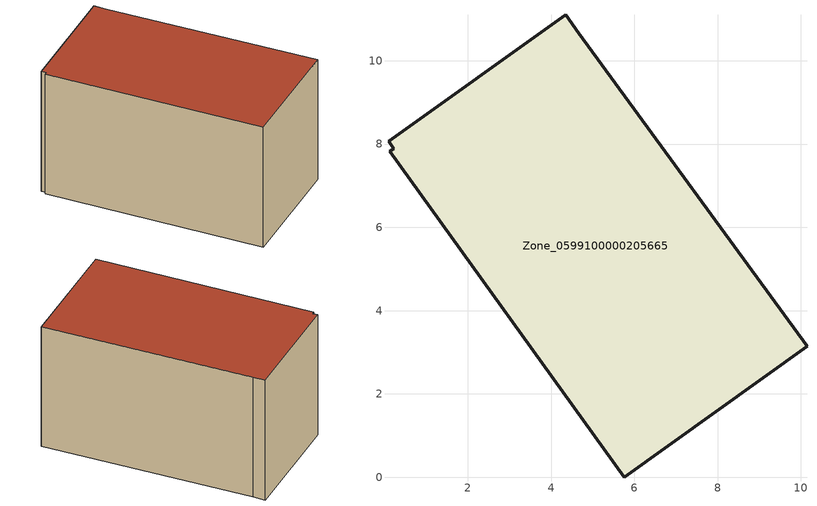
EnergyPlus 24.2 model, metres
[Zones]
Zone_0599100000205665
 floor ground (C_G): 0.1,8.06 4.35,11.1 4.66,10.65 10.14,3.14 5.75,0 0.12,7.82 0.22,7.88 z0
 wall outside (C_F): 0.12,7.82 5.75,0 10.14,3.14 4.66,10.65 4.35,11.1 0.1,8.06 0.22,7.88 0.12,7.82 z0:5.81
 roof outside (C_R): 0.22,7.88 0.12,7.82 5.75,0 10.14,3.14 4.66,10.65 4.35,11.1 0.1,8.06 z5.81
[BUILDING]
Pand.0599100000205665: North Axis=0; Terrain=City; Loads Convergence Tolerance Value=0.04; Temperature Convergence Tolerance Value=0.4; Solar Distribution=FullExterior; Maximum Number of Warmup Days=25; Minimum Number of Warmup Days=1
[Site:Location]
Rotterdam.The.Hague.AP_ZH_NLD Design_Conditions: Latitude=51.96; Longitude=4.45; Time Zone=1; Elevation=-4.5
[SITE:GROUNDTEMPERATURE:BUILDINGSURFACE]
18, 18, 18, 18, 18, 18, 18, 18, 18, 18, 18, 18
[MATERIAL] Thermal Absorptance=0.9; Solar Absorptance=0.7; Visible Absorptance=0.7
Name | Roughness | Thickness | Conductivity | Density | Specific Heat
G.TI.1975-1991 | MediumSmooth | 0.15 | 0.288461 | 540 | 1210
F.TI.1975-1991 | Rough | 0.3 | 0.230769 | 1920 | 840
R.TI.1975-1991 | MediumRough | 0.2 | 0.153846 | 1500 | 1000
[CONSTRUCTION]
C_G: G.TI.1975-1991
C_F: F.TI.1975-1991
C_R: R.TI.1975-1991
[ZONE]
Zone_0599100000205665: Type=1; Multiplier=1; Ceiling Height=Autocalculate; Volume=Autocalculate; Floor Area=autocalculate; Part of Total Floor Area=Yes
[ZONEINFILTRATION:DESIGNFLOWRATE]
Infil_Zone_0599100000205665: Zone or ZoneList or Space or SpaceList=Zone_0599100000205665; Schedule=AlwaysOn; Design Flow Rate Calculation Method=Flow/Area; Flow Rate per Floor Area=0.003; Constant Term Coefficient=1; Temperature Term Coefficient=0; Velocity Term Coefficient=0; Velocity Squared Term Coefficient=0
[HVACTEMPLATE:ZONE:IDEALLOADSAIRSYSTEM]
Zone_0599100000205665: Maximum Heating Supply Air Temperature=50; Minimum Cooling Supply Air Temperature=13; Maximum Heating Supply Air Humidity Ratio=0.0156; Minimum Cooling Supply Air Humidity Ratio=0.0077; Heating Limit=NoLimit; Cooling Limit=NoLimit; Dehumidification Control Type=ConstantSensibleHeatRatio; Cooling Sensible Heat Ratio=0.7; Dehumidification Setpoint=60; Humidification Control Type=None; Humidification Setpoint=30; Outdoor Air Method=None; Outdoor Air Flow Rate per Person=0.00944; Outdoor Air Flow Rate per Zone Floor Area=0; Outdoor Air Flow Rate per Zone=0; Demand Controlled Ventilation Type=None; Outdoor Air Economizer Type=NoEconomizer; Heat Recovery Type=None; Sensible Heat Recovery Effectiveness=0.7; Latent Heat Recovery Effectiveness=0.65
[ZONECONTROL:THERMOSTAT]
ThermostatControl_Zone_0599100000205665: Zone or ZoneList=Zone_0599100000205665; Control Type Schedule=DualSetpointControlType; Control 1=Thermostat_Zone_0599100000205665; Temperature Difference Between Cutout And Setpoint=0
[THERMOSTATSETPOINT:DUALSETPOINT]
Thermostat_Zone_0599100000205665: Heating Setpoint Temperature Schedule=HeatingSetpoint_Zone_0599100000205665; Cooling Setpoint Temperature Schedule=CoolingSetpoint_Zone_0599100000205665
[SCHEDULE:COMPACT]
HeatingSetpoint_Zone_0599100000205665: Through: 12/31, For: AllDays, Until: 24:00, 21
CoolingSetpoint_Zone_0599100000205665: Through: 12/31, For: AllDays, Until: 24:00, 24
DualSetpointControlType: Through: 12/31, For: AllDays, Until: 24:00, 4
AlwaysOn: Through: 12/31, For: AllDays, Until: 24:00, 1
